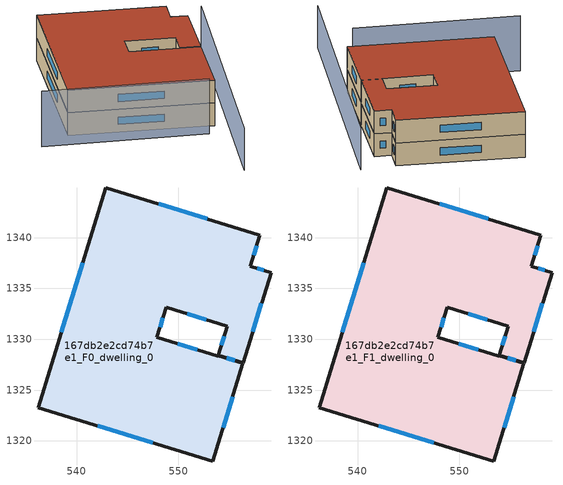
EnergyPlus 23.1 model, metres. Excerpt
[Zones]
167db2e2cd74b7e1_F0_dwelling_0
 floor ground (EU_floor_Construction): 558,1340.25 557.06,1337.19 559.1,1336.56 556.36,1327.69 553.93,1328.44 554.81,1331.29 548.79,1333.15 547.87,1330.19 553.9,1328.33 553.91,1328.39 556.34,1327.64 553.36,1317.99 536.19,1323.29 542.87,1344.92 z0
 wall outside (EU_wall_Construction): 558,1340.25 542.87,1344.92 536.19,1323.29 553.36,1317.99 556.34,1327.64 553.91,1328.39 553.9,1328.33 547.87,1330.19 548.79,1333.15 554.81,1331.29 553.93,1328.44 556.36,1327.69 559.1,1336.56 557.06,1337.19 558,1340.25 z0:3
 window (EU_Window_Construction): 552.82,1341.85 548.05,1343.32 / 557.38,1338.24 557.68,1339.2 / 558.4,1336.78 557.76,1336.98 / 557.3,1330.73 558.16,1333.53 / 554.76,1328.18 555.53,1327.95 / 554.51,1330.32 554.23,1329.42 / 550.85,1332.52 552.75,1331.93 / 548.19,1331.2 548.48,1332.14 / 551.83,1328.97 549.94,1329.55 / 555.51,1327.9 554.75,1328.14 / 554.38,1321.29 555.32,1324.34 / 542.07,1321.47 547.48,1319.8 / 540.58,1337.51 538.48,1330.69 z1.03:1.97
167db2e2cd74b7e1_F1_dwelling_0
 floor to 167db2e2cd74b7e1_F0_dwelling_0 (EU_floor_Construction): 558,1340.25 557.06,1337.19 559.1,1336.56 556.36,1327.69 553.93,1328.44 554.81,1331.29 548.79,1333.15 547.87,1330.19 553.9,1328.33 553.91,1328.39 556.34,1327.64 553.36,1317.99 536.19,1323.29 542.87,1344.92 z3
 wall outside (EU_wall_Construction): 558,1340.25 542.87,1344.92 536.19,1323.29 553.36,1317.99 556.34,1327.64 553.91,1328.39 553.9,1328.33 547.87,1330.19 548.79,1333.15 554.81,1331.29 553.93,1328.44 556.36,1327.69 559.1,1336.56 557.06,1337.19 558,1340.25 z3:6
 window (EU_Window_Construction): 552.82,1341.85 548.05,1343.32 / 557.38,1338.24 557.68,1339.2 / 558.4,1336.78 557.76,1336.98 / 557.3,1330.73 558.16,1333.53 / 554.76,1328.18 555.53,1327.95 / 554.51,1330.32 554.23,1329.42 / 550.85,1332.52 552.75,1331.93 / 548.19,1331.2 548.48,1332.14 / 551.83,1328.97 549.94,1329.55 / 555.51,1327.9 554.75,1328.14 / 554.38,1321.29 555.32,1324.34 / 542.07,1321.47 547.48,1319.8 / 540.58,1337.51 538.48,1330.69 z4.03:4.97
 roof outside (EU_roof_Construction): 553.36,1317.99 556.34,1327.64 553.91,1328.39 553.9,1328.33 547.87,1330.19 548.79,1333.15 554.81,1331.29 553.93,1328.44 556.36,1327.69 559.1,1336.56 557.06,1337.19 558,1340.25 542.87,1344.92 536.19,1323.29 z6
shading: 531.91,1321.75 551.64,1316.04 z0:7.3; 550.61,1304.56 562.32,1339.42 z0:5.5
[Building]
EU S2 Campaign: North Axis=0; Terrain=City; Solar Distribution=FullExterior
[Site:Location]
Cape.Town.Intl.AP: Latitude=-33.965; Longitude=18.602; Time Zone=2; Elevation=46
[SizingPeriod:WeatherFileDays]
AnnualSizingPeriod: Begin Month=1; Begin Day of Month=1; End Month=12; End Day of Month=31; Day of Week for Start Day=Monday; Use Weather File Daylight Saving Period=No; Use Weather File Rain and Snow Indicators=No
[MATERIAL]
EU_InternalMass_Material: Roughness=MediumRough; Thickness=0.1; Conductivity=1; Density=1800; Specific Heat=900; Thermal Absorptance=0.9; Solar Absorptance=0.7; Visible Absorptance=0.7
[MATERIAL:NOMASS] Roughness=MediumRough; Thermal Absorptance=0.9; Solar Absorptance=0.7; Visible Absorptance=0.7
Name | Thermal Resistance
EU_wall_NoMass | 0.493876
EU_roof_NoMass | 0.449382
EU_floor_NoMass | 1.25
[WINDOWMATERIAL:SIMPLEGLAZINGSYSTEM]
EU_Window_SimpleGlazing: UFactor=4.4; Solar Heat Gain Coefficient=0.85; Visible Transmittance=0.85
[CONSTRUCTION]
EU_wall_Construction: EU_wall_NoMass
EU_roof_Construction: EU_roof_NoMass
EU_floor_Construction: EU_floor_NoMass
EU_Window_Construction: EU_Window_SimpleGlazing
EU_InternalMass_Construction: EU_InternalMass_Material
[ZONE] Type=1; Multiplier=1; Ceiling Height=autocalculate; Volume=1141.11; Floor Area=autocalculate; Part of Total Floor Area=Yes
167db2e2cd74b7e1_F0_dwelling_0; 167db2e2cd74b7e1_F1_dwelling_0
[INTERNALMASS] Construction=EU_InternalMass_Construction; Surface Area=380.371
Name | Zone or ZoneList
167db2e2cd74b7e1_F0_dwelling_0_EU_InternalMass | 167db2e2cd74b7e1_F0_dwelling_0
167db2e2cd74b7e1_F1_dwelling_0_EU_InternalMass | 167db2e2cd74b7e1_F1_dwelling_0
[OTHEREQUIPMENT] Fuel Type=Electricity; Design Level Calculation Method=Watts/Area; Power per Zone Floor Area=1; Fraction Latent=0; Fraction Radiant=0; Fraction Lost=0; Carbon Dioxide Generation Rate=0; EndUse Subcategory=EU_Step8_InternalGains
Name | Zone or ZoneList or Space or SpaceList | Schedule
EU_Step8_InternalGain_167db2e2cd74b7e1_F0_dwelling_0_f000 | 167db2e2cd74b7e1_F0_dwelling_0 | EU_Step8_GainSchedule_167db2e2cd74b7e1_F0_dwelling_0_f000
EU_Step8_InternalGain_167db2e2cd74b7e1_F1_dwelling_0_f000 | 167db2e2cd74b7e1_F1_dwelling_0 | EU_Step8_GainSchedule_167db2e2cd74b7e1_F1_dwelling_0_f000
[ZONEVENTILATION:DESIGNFLOWRATE] Schedule=EU_AlwaysOn; Design Flow Rate Calculation Method=AirChanges/Hour; Air Changes per Hour=0.64; Ventilation Type=Natural; Fan Pressure Rise=0; Fan Total Efficiency=1; Constant Term Coefficient=1; Temperature Term Coefficient=0; Velocity Term Coefficient=0; Velocity Squared Term Coefficient=0; Minimum Indoor Temperature=-100; Maximum Indoor Temperature=100; Delta Temperature=-100; Minimum Outdoor Temperature=-100; Maximum Outdoor Temperature=100; Maximum Wind Speed=40
Name | Zone or ZoneList or Space or SpaceList
EU_ConstantAir_167db2e2cd74b7e1_F0_dwelling_0 | 167db2e2cd74b7e1_F0_dwelling_0
EU_ConstantAir_167db2e2cd74b7e1_F1_dwelling_0 | 167db2e2cd74b7e1_F1_dwelling_0
[HVACTEMPLATE:THERMOSTAT] Constant Heating Setpoint=20; Constant Cooling Setpoint=50
EU_HeatOnly_167db2e2cd74b7e1_F0_dwelling_0; EU_HeatOnly_167db2e2cd74b7e1_F1_dwelling_0
[HVACTEMPLATE:ZONE:IDEALLOADSAIRSYSTEM] System Availability Schedule=EU_AlwaysOn; Maximum Heating Supply Air Temperature=50; Minimum Cooling Supply Air Temperature=13; Maximum Heating Supply Air Humidity Ratio=0.0156; Minimum Cooling Supply Air Humidity Ratio=0.0077; Heating Limit=NoLimit; Cooling Limit=NoLimit; Heating Availability Schedule=EU_AlwaysOn; Cooling Availability Schedule=EU_CoolingOff; Dehumidification Control Type=ConstantSensibleHeatRatio; Cooling Sensible Heat Ratio=0.7; Dehumidification Setpoint=60; Humidification Control Type=None; Humidification Setpoint=30; Outdoor Air Method=None; Outdoor Air Flow Rate per Person=0.00944; Outdoor Air Flow Rate per Zone Floor Area=0; Outdoor Air Flow Rate per Zone=0; Demand Controlled Ventilation Type=None; Outdoor Air Economizer Type=NoEconomizer; Heat Recovery Type=None; Sensible Heat Recovery Effectiveness=0.7; Latent Heat Recovery Effectiveness=0.65
Name | Template Thermostat
167db2e2cd74b7e1_F0_dwelling_0 | EU_HeatOnly_167db2e2cd74b7e1_F0_dwelling_0
167db2e2cd74b7e1_F1_dwelling_0 | EU_HeatOnly_167db2e2cd74b7e1_F1_dwelling_0
[SIZING:ZONE] Zone Cooling Design Supply Air Temperature Input Method=SupplyAirTemperature; Zone Cooling Design Supply Air Temperature=13; Zone Heating Design Supply Air Temperature Input Method=SupplyAirTemperature; Zone Heating Design Supply Air Temperature=50; Zone Cooling Design Supply Air Humidity Ratio=0.008; Zone Heating Design Supply Air Humidity Ratio=0.008; Cooling Design Air Flow Method=DesignDay; Cooling Design Air Flow Rate=0; Cooling Minimum Air Flow per Zone Floor Area=0.000762; Cooling Minimum Air Flow=0; Cooling Minimum Air Flow Fraction=0.2; Heating Design Air Flow Method=DesignDay; Heating Design Air Flow Rate=0; Heating Maximum Air Flow per Zone Floor Area=0.002032; Heating Maximum Air Flow=0.141576; Heating Maximum Air Flow Fraction=0.3; Account for Dedicated Outdoor Air System=No; Dedicated Outdoor Air System Control Strategy=NeutralSupplyAir; Dedicated Outdoor Air Low Setpoint Temperature for Design=autosize; Dedicated Outdoor Air High Setpoint Temperature for Design=autosize; Zone Load Sizing Method=Sensible Load Only No Latent Load; Zone Latent Cooling Design Supply Air Humidity Ratio Input Method=HumidityRatioDifference; Zone Cooling Design Supply Air Humidity Ratio Difference=0.005; Zone Latent Heating Design Supply Air Humidity Ratio Input Method=HumidityRatioDifference; Zone Humidification Design Supply Air Humidity Ratio Difference=0.005
167db2e2cd74b7e1_F0_dwelling_0; 167db2e2cd74b7e1_F1_dwelling_0
[SCHEDULE:CONSTANT]
Name | Hourly Value
EU_AlwaysOn | 1
EU_CoolingOff | 0
[SCHEDULE:FILE] Column Number=1; Rows to Skip at Top=0; Number of Hours of Data=8760; Column Separator=Comma; Interpolate to Timestep=No; Minutes per Item=60; Adjust Schedule for Daylight Savings=Yes
Name | File
EU_Step8_GainSchedule_167db2e2cd74b7e1_F0_dwelling_0_f000 | ../../schedules/167db2e2cd74b7e1/167db2e2cd74b7e1_F0_dwelling_0_f000_gain.csv
EU_Step8_GainSchedule_167db2e2cd74b7e1_F1_dwelling_0_f000 | ../../schedules/167db2e2cd74b7e1/167db2e2cd74b7e1_F1_dwelling_0_f000_gain.csv
